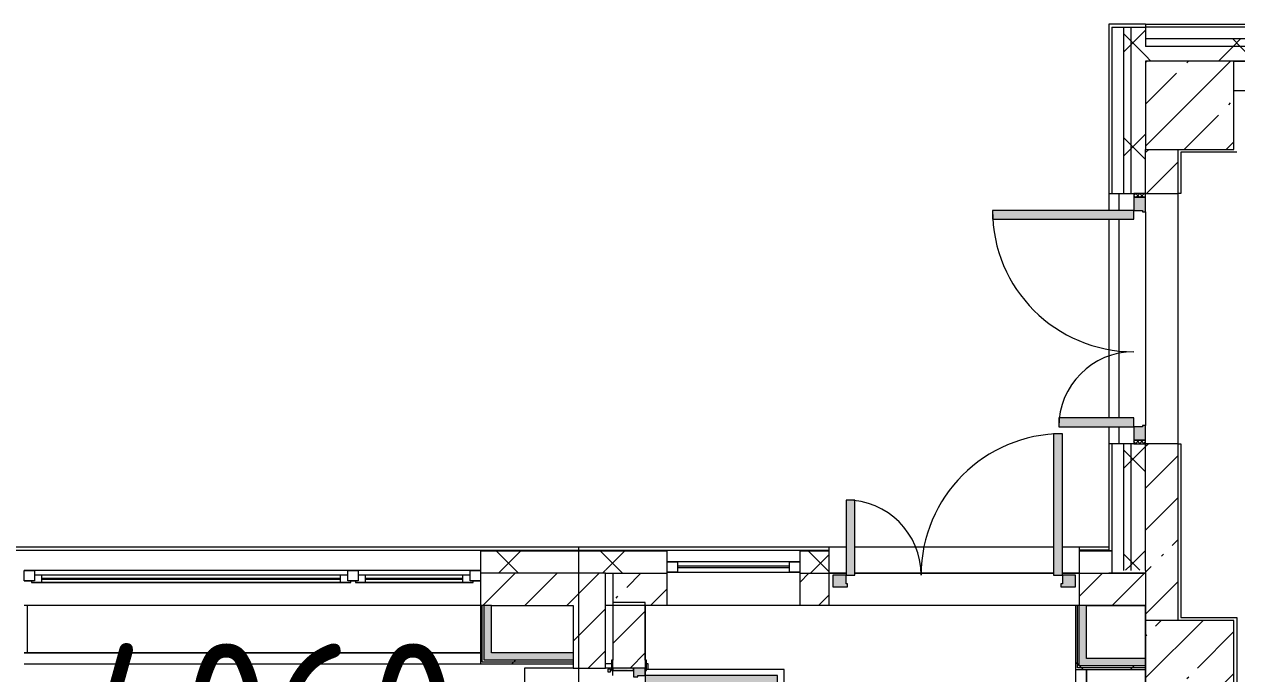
# Model space of a CAD drawing. Header units: millimetres. Extents: x 81671 to 282875, y -8553 to 29000.
# Drawn here: x 182299 to 190539, y 22937 to 27350 of the extents above; entities that cross this region are included whole.
import ezdxf

# ---------------------------------------------------------------- set-up
doc = ezdxf.new("R2010")
doc.units = ezdxf.units.MM
for name, color, linetype, lineweight in [('A-ANNO-DIMS', 7, 'Continuous', 9), ('A-ANNO-DIMS-500', 7, 'Continuous', 9), ('A-GLAZ-3', 7, 'Continuous', 5), ('A-WALL', 7, 'Continuous', 9), ('A-WALL-4', 7, 'Continuous', 5), ('I-WALL-5', 7, 'Continuous', 5), ('S-COLS-2', 7, 'Continuous', 5), ('S-STRS-MBND-2', 7, 'Continuous', 5), ('Оси', 7, 'Continuous', 9)]:
    doc.layers.add(name, color=color, linetype=linetype, lineweight=lineweight)
for name, color, linetype, lineweight, true_color in [('A-DOOR-5', 7, 'Continuous', 5, 0xe2e2e2), ('A-DOOR-6', 7, 'Continuous', 5, 0xaaaaaa), ('A-DOOR-FRAM-3', 7, 'Continuous', 5, 0xe2e2e2), ('A-DOOR-FRAM-4', 7, 'Continuous', 5, 0xaaaaaa), ('A-FLOR-3', 7, 'Continuous', 5, 0xaaaaaa), ('I-WALL-4', 7, 'Continuous', 9, 0xe7e7e7)]:
    doc.layers.add(name, color=color, linetype=linetype, lineweight=lineweight, true_color=true_color)
doc.styles.add('ISOCPEUR_2', font='isocpeur.ttf', dxfattribs={"width": 0.9, "height": 1000})
doc.dimstyles.new('ISO-2_0_0_9К_Средний_округл2_1', dxfattribs={"dimscale": 304.8, "dimtxt": 995.981176, "dimasz": 2.46063, "dimexe": 1.968504, "dimexo": 0, "dimgap": 0, "dimtad": 1, "dimdec": 0, "dimrnd": 10, "dimzin": 0, "dimdsep": 46, "dimtxsty": 'ISOCPEUR_2', "dimblk1": 'OBLIQUE', "dimblk2": 'OBLIQUE', "dimsah": 1, "dimcen": 0.09, "dimdle": 1.968504, "dimazin": 0, "dimtfac": 1, "dimtdec": 4, "dimtix": 1, "dimtmove": 0, "dimatfit": 3, "dimfxl": 1, "dimtvp": 1, "dimtolj": 1, "dimtzin": 0, "dimarcsym": 2})
pattern_1 = [(45, (147759.1, 0), (-285.123, 285.123), []), (45, (148044.2, 0), (-285.123, 285.123), [504.031, -100.806, 16.764, -84.042])]
pattern_2 = [(45, (147759.1, 0), (-353.5534, 353.5534), []), (135, (147759.1, 0), (-353.5534, -353.5534), [])]
pattern_3 = [(45, (147759.1, 0), (-530.33, 530.33), []), (135, (147759.1, 0), (-530.33, -530.33), [])]

# ---------------------------------------------------------------- blocks, each defined once
blk = doc.blocks.new('BSC_Колонна _Прямоугольная - 600х600-V72-1_4_3_птичка')
at = {"layer": 'S-COLS-2'}
h = blk.add_hatch(dxfattribs=at)
h.set_pattern_fill('FP_133', color=256, style=0, pattern_type=2)
h.set_pattern_definition([(45, (-42460, -26800), (-285.123, 285.123), []), (45, (-42174.88, -26800), (-285.123, 285.123), [504.031, -100.806, 16.764, -84.042])])
h.paths.add_polyline_path([(-80, -300), (300, -300), (300, 300), (-300, 300), (-300, -300)])
for p, q in [((300, 300), (-300, 300)), ((-300, 300), (-300, -300)), ((300, -300), (300, 300)), ((-300, -300), (300, -300))]:
    blk.add_line(p, q, dxfattribs=at)
blk = doc.blocks.new('BSC_Колонна _Прямоугольная - 600х600-V83-1_4_3_птичка')
at = {"layer": 'S-COLS-2'}
h = blk.add_hatch(dxfattribs=at)
h.set_pattern_fill('FP_143', color=256, style=0, pattern_type=2)
h.set_pattern_definition([(45, (-42460, -23000), (-285.123, 285.123), []), (45, (-42174.88, -23000), (-285.123, 285.123), [504.031, -100.806, 16.764, -84.042])])
h.paths.add_polyline_path([(-300, -300), (300, -300), (300, 300), (-300, 300), (-300, -25)])
for p, q in [((300, 300), (-300, 300)), ((-300, 300), (-300, -300)), ((300, -300), (300, 300)), ((-300, -300), (300, -300))]:
    blk.add_line(p, q, dxfattribs=at)
blk = doc.blocks.new('110_Дверь_СКБ_2Ст - Д-1 Лестничная клетка EIS60-V129-1_4_3_птичка')
at = {"layer": 'A-DOOR-5'}
for points in [[(-587.5, 264.7), (-587.5, 1010), (-637.5, 1010), (-637.5, 110), (-587.5, 110)], [(662.5, 264.7), (662.5, 510), (612.5, 510), (612.5, 110), (662.5, 110)], [(712.5, -110), (712.5, 30), (697.5, 30), (697.5, -110)]]:
    blk.add_hatch(color=256, dxfattribs=at).paths.add_polyline_path(points)
h = blk.add_hatch(color=256, dxfattribs=at)
h.paths.add_polyline_path([(712.5, 98.9), (712.5, 110), (662.5, 110), (662.5, 60), (652.5, 60), (652.5, 30), (712.5, 30)])
h.paths.add_polyline_path([(-627.5, 50), (-627.5, 60), (-637.5, 60), (-637.5, 110), (-687.5, 110), (-687.5, 30), (-627.5, 30)])
at = {"layer": 'A-DOOR-FRAM-3'}
for points in [[(-672.5, 118), (-742.5, 118), (-742.5, 110), (-672.5, 110)], [(767.5, 118), (697.5, 118), (697.5, 110), (767.5, 110)], [(-672.5, -110), (-677.5, 30), (-687.5, 30), (-687.5, -110), (-677.5, -110)], [(-672.5, -110), (-742.5, -110), (-742.5, -118), (-672.5, -118)], [(767.5, -110), (697.5, -110), (697.5, -118), (767.5, -118)]]:
    blk.add_hatch(color=256, dxfattribs=at).paths.add_polyline_path(points)
at = {"layer": 'A-DOOR-6'}
for p, q in [((-637.5, 1010), (-637.5, 110)), ((-587.5, 1010), (-637.5, 1010)), ((-587.5, 110), (-587.5, 1010)), ((662.5, 510), (612.5, 510)), ((612.5, 510), (612.5, 110)), ((662.5, 110), (662.5, 510)), ((-637.5, 110), (-587.5, 110)), ((612.5, 110), (662.5, 110))]:
    blk.add_line(p, q, dxfattribs=at)
for centre, radius, start, end in [((-637.5, 110), 900, 0, 90), ((662.5, 110), 400, 90, 180)]:
    blk.add_arc(centre, radius, start, end, dxfattribs=at)
at = {"layer": 'A-DOOR-FRAM-4'}
for p, q in [((-672.5, 118), (-742.5, 118)), ((-742.5, 118), (-742.5, 110)), ((-742.5, 110), (-672.5, 110)), ((-637.5, 110), (-687.5, 110)), ((-687.5, 110), (-687.5, 30)), ((-672.5, 110), (-672.5, 118)), ((-637.5, 60), (-637.5, 110)), ((662.5, 110), (662.5, 60)), ((712.5, 110), (662.5, 110)), ((767.5, 118), (697.5, 118)), ((697.5, 118), (697.5, 110)), ((697.5, 110), (767.5, 110)), ((712.5, 30), (712.5, 110)), ((767.5, 110), (767.5, 118)), ((-687.5, 30), (-627.5, 30)), ((-672.5, 30), (-687.5, 30)), ((-687.5, 30), (-687.5, -110)), ((-672.5, -110), (-672.5, 30)), ((-627.5, 60), (-637.5, 60)), ((-627.5, 30), (-627.5, 60)), ((662.5, 60), (652.5, 60)), ((652.5, 60), (652.5, 30)), ((652.5, 30), (712.5, 30)), ((712.5, 30), (697.5, 30)), ((697.5, 30), (697.5, -110)), ((712.5, -110), (712.5, 30)), ((-672.5, -110), (-742.5, -110)), ((-742.5, -110), (-742.5, -118)), ((-742.5, -118), (-672.5, -118)), ((-687.5, -110), (-672.5, -110)), ((-672.5, -118), (-672.5, -110)), ((697.5, -110), (712.5, -110)), ((767.5, -110), (697.5, -110)), ((697.5, -110), (697.5, -118)), ((697.5, -118), (767.5, -118)), ((767.5, -118), (767.5, -110))]:
    blk.add_line(p, q, dxfattribs=at)
blk = doc.blocks.new('120_Окно_СКБ_2Ст - 120_Окно_СКБ_2Ст 3100х2500 _мал_створка слева_-V130-1_4_3_птичка')
at = {"layer": 'A-GLAZ-3'}
for p, q in [((-1550, -127), (-1550, -57)), ((-1550, -57), (-1480, -57)), ((1550, -57), (-1550, -57)), ((-1480, -57), (-1480, -127)), ((650, -127), (650, -57)), ((650, -57), (720, -57)), ((720, -57), (720, -127)), ((1480, -127), (1480, -57)), ((1480, -57), (1550, -57)), ((1550, -57), (1550, -127)), ((-1480, -127), (-1550, -127)), ((-1550, -127), (-1500, -127)), ((-1480, -127), (-1500, -127)), ((-1500, -127), (-1500, -137)), ((-1500, -137), (670, -137)), ((670, -137), (-1500, -137)), ((650, -87), (-1480, -87)), ((-1480, -87), (-1480, -127)), ((-1430, -137), (-1430, -87)), ((-1430, -107), (600, -107)), ((600, -117), (-1430, -117)), ((600, -137), (600, -87)), ((650, -127), (650, -87)), ((720, -127), (650, -127)), ((670, -127), (650, -127)), ((670, -127), (700, -127)), ((670, -137), (670, -127)), ((720, -127), (700, -127)), ((700, -127), (700, -137)), ((700, -137), (1500, -137)), ((1500, -137), (700, -137)), ((1480, -87), (720, -87)), ((720, -87), (720, -127)), ((770, -137), (770, -87)), ((770, -107), (1430, -107)), ((1430, -117), (770, -117)), ((1430, -137), (1430, -87)), ((1480, -127), (1480, -87)), ((1550, -127), (1480, -127)), ((1500, -127), (1480, -127)), ((1500, -127), (1550, -127)), ((1500, -137), (1500, -127))]:
    blk.add_line(p, q, dxfattribs=at)
blk = doc.blocks.new('110_Дверь_СКБ_2Ст_Наружная - ДН-1_л__ Двухстворчатая 1350 х3200 _ЛК_ в свету с верхним остеклением 2-22448815-1_4_3_птичка')
at = {"layer": 'A-DOOR-5'}
for points in [[(754.5, -91), (754.5, 869), (694.5, 869), (694.5, -91)], [(-655.5, -91), (-655.5, 419), (-715.5, 419), (-715.5, -91)]]:
    blk.add_hatch(color=256, dxfattribs=at).paths.add_polyline_path(points)
h = blk.add_hatch(color=256, dxfattribs=at)
h.paths.add_polyline_path([(754.5, -171), (844.5, -171), (844.5, -91), (754.5, -91), (754.5, -151), (744.5, -151), (744.5, -171)])
h.paths.add_polyline_path([(-715.5, -171), (-705.5, -171), (-705.5, -151), (-715.5, -151), (-715.5, -91), (-805.5, -91), (-805.5, -171)])
at = {"layer": 'A-DOOR-6'}
for p, q in [((754.5, 869), (694.5, 869)), ((694.5, 869), (694.5, -91)), ((754.5, -91), (754.5, 869)), ((-715.5, 419), (-715.5, -91)), ((-655.5, 419), (-715.5, 419)), ((-655.5, -91), (-655.5, 419)), ((-715.5, -91), (-655.5, -91)), ((694.5, -91), (754.5, -91))]:
    blk.add_line(p, q, dxfattribs=at)
for centre, radius, start, end in [((754.5, -91), 960, 90, 180), ((-715.5, -91), 510, 0, 90)]:
    blk.add_arc(centre, radius, start, end, dxfattribs=at)
at = {"layer": 'A-DOOR-FRAM-4'}
for p, q in [((-715.5, -91), (-805.5, -91)), ((-805.5, -91), (-805.5, -171)), ((-715.5, -151), (-715.5, -91)), ((-705.5, -151), (-715.5, -151)), ((-705.5, -171), (-705.5, -151)), ((754.5, -151), (744.5, -151)), ((744.5, -151), (744.5, -171)), ((754.5, -91), (754.5, -151)), ((844.5, -91), (754.5, -91)), ((844.5, -171), (844.5, -91)), ((-805.5, -171), (-705.5, -171)), ((744.5, -171), (844.5, -171))]:
    blk.add_line(p, q, dxfattribs=at)
blk = doc.blocks.new('120_Окно_СКБ_1Ст - 120_Окно_СКБ_1Ст 900х2500_h_ глухое-23537403-1_4_3_птичка')
at = {"layer": 'A-GLAZ-3'}
for p, q in [((-450, -67), (-450, 3)), ((-450, 3), (-380, 3)), ((450, 3), (-450, 3)), ((-380, 3), (-380, -67)), ((380, -67), (380, 3)), ((380, 3), (450, 3)), ((450, 3), (450, -67)), ((-380, -67), (-450, -67)), ((-450, -67), (450, -67)), ((380, -27), (-380, -27)), ((380, -37), (-380, -37)), ((450, -67), (380, -67))]:
    blk.add_line(p, q, dxfattribs=at)
blk = doc.blocks.new('110_Дверь_СКБ_2Ст_Наружная - ДН-1_л__ Двухстворчатая 1350 х3200 _ЛК_ в свету с верхним остеклением EI30-23529464-1_4_3_птичка')
at = {"layer": 'A-DOOR-5'}
for points in [[(694.5, 55), (694.5, -45), (754.5, -45), (754.5, 915), (694.5, 915), (694.5, 105)], [(-715.5, -25), (-715.5, -45), (-655.5, -45), (-655.5, 465), (-715.5, 465), (-715.5, 12.4)]]:
    blk.add_hatch(color=256, dxfattribs=at).paths.add_polyline_path(points)
h = blk.add_hatch(color=256, dxfattribs=at)
h.paths.add_polyline_path([(-805.5, -125), (-705.5, -125), (-705.5, -105), (-715.5, -105), (-715.5, -45), (-805.5, -45)])
h.paths.add_polyline_path([(744.5, -125), (844.5, -125), (844.5, -45), (754.5, -45), (754.5, -105), (744.5, -105)])
at = {"layer": 'A-DOOR-6'}
h = blk.add_hatch(dxfattribs=at)
h.set_pattern_fill('FP_202', color=256, style=0, pattern_type=2)
h.set_pattern_definition([(135, (1451.41, 189.685), (-14.14214, -14.14214), []), (225, (1451.41, 189.685), (14.14214, -14.14214), [])])
h.paths.add_polyline_path([(844.5, -125), (869.5, -125), (869.5, -45), (844.5, -45), (844.5, -105)])
at = {"layer": 'A-DOOR-FRAM-4'}
h = blk.add_hatch(dxfattribs=at)
h.set_pattern_fill('FP_203', color=256, style=0, pattern_type=2)
h.set_pattern_definition([(45, (-671.384, 189.685), (-14.1421, 14.1421), []), (135, (-671.384, 189.685), (-14.1421, -14.1421), [])])
h.paths.add_polyline_path([(-830.5, -45), (-830.5, -125), (-805.5, -125), (-805.5, -45)])
at = {"layer": 'A-DOOR-6'}
for p, q in [((754.5, 915), (694.5, 915)), ((694.5, 915), (694.5, -45)), ((754.5, -45), (754.5, 915)), ((-715.5, 465), (-715.5, -45)), ((-655.5, 465), (-715.5, 465)), ((-655.5, -45), (-655.5, 465)), ((-715.5, -45), (-655.5, -45)), ((694.5, -45), (754.5, -45))]:
    blk.add_line(p, q, dxfattribs=at)
for centre, radius, start, end in [((754.5, -45), 960, 90, 180), ((-715.5, -45), 510, 0, 90)]:
    blk.add_arc(centre, radius, start, end, dxfattribs=at)
at = {"layer": 'A-DOOR-FRAM-4'}
for p, q in [((-805.5, -45), (-830.5, -45)), ((-830.5, -45), (-830.5, -125)), ((-715.5, -45), (-805.5, -45)), ((-805.5, -45), (-805.5, -125)), ((-805.5, -125), (-805.5, -45)), ((-715.5, -105), (-715.5, -45)), ((754.5, -45), (754.5, -105)), ((844.5, -45), (754.5, -45)), ((844.5, -125), (844.5, -45)), ((869.5, -45), (844.5, -45)), ((844.5, -45), (844.5, -125)), ((869.5, -125), (869.5, -45)), ((-830.5, -125), (-805.5, -125)), ((-805.5, -125), (-705.5, -125)), ((-705.5, -105), (-715.5, -105)), ((-705.5, -125), (-705.5, -105)), ((754.5, -105), (744.5, -105)), ((744.5, -105), (744.5, -125)), ((744.5, -125), (844.5, -125)), ((844.5, -125), (869.5, -125))]:
    blk.add_line(p, q, dxfattribs=at)
blk = doc.blocks.new('Зашивка приборов отопления6 - Зашивка приборов отопления-33276534-1_4_3_птичка')
at = {"layer": 'A-WALL-4'}
for p, q in [((75235, 535), (73684.6, 535)), ((73684.6, 535), (73684.6, 460)), ((73684.6, 460), (73684.6, 60)), ((73684.6, 460), (75235, 460)), ((75235, 460), (73685, 460)), ((73685, 460), (73685, 60))]:
    blk.add_line(p, q, dxfattribs=at)
blk = doc.blocks.new('Зашивка приборов отопления11 - Зашивка приборов отопления-33278624-1_4_3_птичка')
at = {"layer": 'A-WALL-4'}
for p, q in [((37640, 23400), (34540, 23400)), ((34540, 23079), (37640, 23079)), ((37640, 23079), (34540, 23079)), ((34540, 23004), (37640, 23004))]:
    blk.add_line(p, q, dxfattribs=at)
blk = doc.blocks.new('DIMBLOCK94-1_4_3_птичка')
at = {"layer": 'A-ANNO-DIMS-500'}
for p, q in [((181969.1, 22366.8), (181969.1, 21236.4)), ((181969.1, 21836.4), (181969.1, 22366.8)), ((186029.1, 22366.8), (186029.1, 21236.4)), ((186029.1, 21836.4), (186029.1, 22366.8)), ((181369.1, 21836.4), (186629.1, 21836.4))]:
    blk.add_line(p, q, dxfattribs=at)
at = {"layer": 'A-ANNO-DIMS-500', "lineweight": 20}
for p, q in [((181969.1, 21836.4), (182344.1, 22211.4)), ((186029.1, 21836.4), (186404.1, 22211.4)), ((181969.1, 21836.4), (181594.1, 21461.4)), ((186029.1, 21836.4), (185654.1, 21461.4))]:
    blk.add_line(p, q, dxfattribs=at)
at = {"layer": 'A-ANNO-DIMS-500', "color": 0, "insert": (182687.1, 23142.9), "char_height": 1000, "width": 3148.833, "attachment_point": 1, "line_spacing_factor": 1.149209, "style": 'ISOCPEUR_2'}
blk.add_mtext('4060', dxfattribs=at)
blk = doc.blocks.new('_Oblique')
at = {"color": 0, "linetype": 'ByBlock', "lineweight": -2}
blk.add_line((-0.5, -0.5), (0.5, 0.5), dxfattribs=at)

msp = doc.modelspace()

# ---------------------------------------------------------------- hatches: boundary and pattern name
at = {"layer": 'A-WALL-4'}
h = msp.add_hatch(dxfattribs=at)
h.set_pattern_fill('FP_118', color=256, style=0, pattern_type=2)
h.set_pattern_definition(pattern_2)
h.paths.add_polyline_path([(189769.1, 23639.7), (189819.1, 23640.3), (189819.1, 24500), (189769.1, 24500), (189769.1, 23640.3)])
h.paths.add_polyline_path([(189819.1, 26200), (189819.1, 27330), (189769.1, 27330), (189769.1, 26200), (189809.1, 26200)])
h = msp.add_hatch(dxfattribs=at)
h.set_pattern_fill('FP_118', color=256, style=0, pattern_type=2)
h.set_pattern_definition(pattern_2)
h.paths.add_polyline_path([(189819.1, 23639.7), (189919.1, 23640.3), (189919.1, 24500), (189819.1, 24500), (189819.1, 23640.3)])
h.paths.add_polyline_path([(189819.1, 26200), (189919.1, 26200), (189919.1, 27330), (189819.1, 27330), (189819.1, 26500)])
h = msp.add_hatch(dxfattribs=at)
h.set_pattern_fill('FP_118', color=256, style=0, pattern_type=2)
h.set_pattern_definition(pattern_2)
h.paths.add_polyline_path([(232509.1, 27200), (232729.1, 27200), (232729.1, 27250), (228109.1, 27250), (228109.1, 27200), (232507.4, 27200)])
h.paths.add_polyline_path([(214869.1, 27200), (214869.1, 27250), (213919.1, 27250), (213919.1, 27200), (214519.1, 27200)])
h.paths.add_polyline_path([(218069.1, 27200), (218569.1, 27200), (218569.1, 27250), (215969.1, 27250), (215969.1, 27200), (216040.3, 27200)])
h.paths.add_polyline_path([(220669.1, 27200), (222009.1, 27200), (222009.1, 27250), (220669.1, 27250), (220669.1, 27210)])
h.paths.add_polyline_path([(225009.1, 27200), (225009.1, 27250), (224109.1, 27250), (224109.1, 27200), (224509.1, 27200)])
h.paths.add_polyline_path([(208519.1, 27200), (208819.1, 27200), (208819.1, 27250), (207764.1, 27250), (207764.1, 27200)])
h.paths.add_polyline_path([(205464.1, 27200), (205464.1, 27250), (204619.1, 27250), (204619.1, 27200), (205309.1, 27200)])
h.paths.add_polyline_path([(201919.1, 27200), (202519.1, 27200), (202519.1, 27250), (201619.1, 27250), (201619.1, 27200)])
h.paths.add_polyline_path([(199259.5, 27200), (199519.1, 27200), (199519.1, 27250), (198619.1, 27250), (198619.1, 27200)])
h.paths.add_polyline_path([(196113.1, 27200), (196519.1, 27200), (196519.1, 27250), (195419.1, 27250), (195419.1, 27200), (195919.1, 27200)])
h.paths.add_polyline_path([(190869.1, 27200), (192319.1, 27200), (192319.1, 27250), (189919.1, 27250), (189919.1, 27200), (190539.1, 27200)])
h = msp.add_hatch(dxfattribs=at)
h.set_pattern_fill('FP_118', color=256, style=0, pattern_type=2)
h.set_pattern_definition(pattern_2)
h.paths.add_polyline_path([(190519.1, 27100), (192319.1, 27100), (192319.1, 27200), (189919.1, 27200), (189919.1, 27100)])
h.paths.add_polyline_path([(201619.1, 27100), (202519.1, 27100), (202519.1, 27200), (201619.1, 27200), (201619.1, 27140)])
h.paths.add_polyline_path([(231859.1, 27100), (232729.1, 27100), (232724.5, 27200), (228109.1, 27198.1), (228109.1, 27100), (231772.4, 27100)])
h.paths.add_polyline_path([(199359.1, 27100), (199519.1, 27100), (199519.1, 27200), (198619.1, 27200), (198619.1, 27100), (199259.5, 27100)])
h.paths.add_polyline_path([(204619.1, 27100), (205464.1, 27100), (205464.1, 27200), (204619.1, 27200), (204619.1, 27140)])
h.paths.add_polyline_path([(207764.1, 27100), (208819.1, 27100), (208819.1, 27200), (207764.1, 27200), (207764.1, 27140)])
h.paths.add_polyline_path([(213919.1, 27100), (214837.1, 27102), (214837.1, 27110), (214869.1, 27110), (214869.1, 27200), (213919.1, 27200), (213919.1, 27140)])
h.paths.add_polyline_path([(196519.1, 27100), (196519.1, 27200), (195419.1, 27200), (195419.1, 27100), (196113.1, 27100)])
h.paths.add_polyline_path([(224509.1, 27100), (225009.1, 27100), (225009.1, 27200), (224109.1, 27200), (224109.1, 27100), (224430.8, 27100)])
h.paths.add_polyline_path([(221299.1, 27100), (222009.1, 27100), (222009.1, 27200), (220669.1, 27200), (220669.1, 27100), (221284.4, 27100)])
h.paths.add_polyline_path([(215969.1, 27100), (218569.1, 27100), (218569.1, 27200), (215969.1, 27200), (215969.1, 27110), (216001.1, 27110), (216001.1, 27102), (215969.1, 27102)])
h = msp.add_hatch(dxfattribs=at)
h.set_pattern_fill('FP_129', color=256, style=0, pattern_type=2)
h.set_pattern_definition([(135, (147759.1, 0), (-176.7767, -176.7767), [])])
h.paths.add_polyline_path([(215965.1, 26900), (218069.1, 26900), (218069.1, 27100), (215965.1, 27100)])
h.paths.add_polyline_path([(199359.1, 26900), (199519.1, 26900), (199519.1, 27100), (198619.1, 27100), (198619.1, 26900), (199259.5, 26900)])
h.paths.add_polyline_path([(201619.1, 26900), (201919.1, 26900), (201919.1, 27100), (201619.1, 27100), (201619.1, 26969.4)])
h.paths.add_polyline_path([(228409.1, 26900), (228409.1, 27100), (228109.1, 27100), (228109.1, 26900)])
h.paths.add_polyline_path([(224509.1, 26900), (224509.1, 27100), (224109.1, 27100), (224109.1, 26900), (224430.8, 26900)])
h.paths.add_polyline_path([(204619.1, 26900), (205464.1, 26900), (205464.1, 27100), (204619.1, 27100)])
h.paths.add_polyline_path([(208698.7, 26900), (208819.1, 26900), (208819.1, 27100), (208519.1, 27100), (208519.1, 26900)])
h.paths.add_polyline_path([(190519.1, 26900), (192319.1, 26900), (192319.1, 27100), (190519.1, 27100), (190519.1, 27061.4)])
h.paths.add_polyline_path([(207919.1, 26900), (207919.1, 27100), (207764.1, 27100), (207764.1, 26900)])
h.paths.add_polyline_path([(222009.1, 26900), (222009.1, 27100), (221799.1, 27100), (221799.1, 26900)])
h.paths.add_polyline_path([(221299.1, 26900), (221299.1, 27100), (220669.1, 27100), (220669.1, 26900), (221284.4, 26900)])
h.paths.add_polyline_path([(214819.1, 26900), (214819.1, 27100), (214519.1, 27100), (214519.1, 26900)])
h.paths.add_polyline_path([(195419.1, 26900), (195919.1, 26900), (195919.1, 27100), (195419.1, 27100), (195419.1, 27079.6)])
h = msp.add_hatch(dxfattribs=at)
h.set_pattern_fill('FP_118', color=256, style=0, pattern_type=2)
h.set_pattern_definition(pattern_2)
h.paths.add_polyline_path([(181619.1, 23620), (182299.1, 23620), (182299.1, 23769.7), (181619.1, 23769.7), (181619.1, 23628.5)])
h.paths.add_polyline_path([(186249.1, 23620), (186249.1, 23769.7), (185399.1, 23769.7), (185399.1, 23620), (186241.8, 23620)])
h = msp.add_hatch(dxfattribs=at)
h.set_pattern_fill('FP_118', color=256, style=0, pattern_type=2)
h.set_pattern_definition(pattern_2)
h.paths.add_polyline_path([(186298.6, 23620), (186669.1, 23620), (186669.1, 23769.7), (186249.1, 23769.7), (186251.4, 23620)])
h.paths.add_polyline_path([(187569.1, 23620), (187769.1, 23620), (187769.1, 23769.7), (187569.1, 23769.7), (187569.1, 23627.7)])
h.paths.add_polyline_path([(189469.1, 23620), (189689.1, 23620), (189689.1, 23769.7), (189469.1, 23769.7), (189469.1, 23640.3)])
at = {"layer": 'I-WALL-4'}
for points in [[(185424.1, 23029), (185474.1, 23029), (185474.1, 23400), (185424.1, 23400), (185424.1, 23079)], [(189519.1, 22990), (189519.1, 23400), (189469.1, 23400), (189469.1, 22990)], [(186009.1, 23029), (186029.1, 23029), (186029.1, 23079), (185474.1, 23079), (185474.1, 23029), (186000, 23029)], [(189519.1, 22990), (189919.1, 22990), (189919.1, 23040), (189519.1, 23040)]]:
    msp.add_hatch(color=256, dxfattribs=at).paths.add_polyline_path(points)
at = {"layer": 'I-WALL-5'}
h = msp.add_hatch(dxfattribs=at)
h.set_pattern_fill('FP_98', color=256, style=0, pattern_type=2)
h.set_pattern_definition(pattern_1)
h.paths.add_polyline_path([(190123.4, 23300), (190139.1, 23300), (190139.1, 24500), (189919.1, 24500), (189919.1, 23300), (190048.5, 23300)])
h.paths.add_polyline_path([(189955.2, 26200), (190139.1, 26200), (190139.1, 26500), (189919.1, 26500), (189919.1, 26200)])
h = msp.add_hatch(dxfattribs=at)
h.set_pattern_fill('FP_98', color=256, style=0, pattern_type=2)
h.set_pattern_definition(pattern_1)
h.paths.add_polyline_path([(181954.2, 23400), (182299.1, 23400), (182299.1, 23620), (181369.1, 23619.7), (181369.1, 23400), (181796.5, 23400)])
h.paths.add_polyline_path([(186029.1, 23400), (186249.1, 23400), (186249.1, 23619.7), (186242.1, 23612.7)])
h.paths.add_polyline_path([(186029.1, 23400), (186241.8, 23620), (185399.1, 23619.7), (185399.1, 23400), (185625, 23400)])
h = msp.add_hatch(dxfattribs=at)
h.set_pattern_fill('FP_98', color=256, style=0, pattern_type=2)
h.set_pattern_definition(pattern_1)
h.paths.add_polyline_path([(189780.7, 23400), (189919.1, 23400), (189914.1, 23620), (189469.1, 23619.7), (189469.1, 23400), (189671.4, 23400)])
h.paths.add_polyline_path([(186519.1, 23400), (186669.1, 23400), (186669.1, 23620), (186299.1, 23619.7), (186299.1, 23420.3), (186519.1, 23420.3)])
h.paths.add_polyline_path([(187569.1, 23400), (187769.1, 23400), (187769.1, 23620), (187569.1, 23619.7)])
h = msp.add_hatch(dxfattribs=at)
h.set_pattern_fill('FP_98', color=256, style=0, pattern_type=2)
h.set_pattern_definition(pattern_1)
h.paths.add_polyline_path([(186299.1, 10450), (186519.1, 10450), (186517, 12125), (186299.1, 12125), (186299.1, 10680)])
h.paths.add_polyline_path([(186519.1, 13525), (186519.1, 21575.3), (186299.1, 21575.3), (186299.1, 13525)])
h.paths.add_polyline_path([(186519.1, 22975.3), (186519.1, 23420.3), (186299.1, 23420.3), (186299.1, 22975.3), (186469.1, 22975.3)])
h = msp.add_hatch(dxfattribs=at)
h.set_pattern_fill('FP_98', color=256, style=0, pattern_type=2)
h.set_pattern_definition(pattern_1)
h.paths.add_polyline_path([(186029.1, 15200), (186249.1, 15200), (186249.1, 21575.3), (186029.1, 21575.3), (186029.1, 18862.5)])
h.paths.add_polyline_path([(186029.1, 22975.3), (186249.1, 22975.3), (186249.1, 23400), (186029.1, 23400), (186029.1, 23004)])
h = msp.add_hatch(dxfattribs=at)
h.set_pattern_fill('FP_216', color=256, style=0, pattern_type=2)
h.set_pattern_definition(pattern_3)
h.paths.add_polyline_path([(189456.6, 22965), (189456.6, 23400), (189444.1, 23400), (189444.1, 22965)])
h = msp.add_hatch(dxfattribs=at)
h.set_pattern_fill('FP_216', color=256, style=0, pattern_type=2)
h.set_pattern_definition(pattern_3)
h.paths.add_polyline_path([(189456.6, 22977.5), (189469.1, 22977.5), (189469.1, 23400), (189456.6, 23400), (189456.6, 23040)])
h = msp.add_hatch(dxfattribs=at)
h.set_pattern_fill('FP_216', color=256, style=0, pattern_type=2)
h.set_pattern_definition(pattern_3)
h.paths.add_polyline_path([(182274.1, 23004), (182299.1, 23004), (182299.1, 23016.5), (181969.1, 23016.5), (181969.1, 23004), (182224.1, 23004)])
h = msp.add_hatch(dxfattribs=at)
h.set_pattern_fill('FP_216', color=256, style=0, pattern_type=2)
h.set_pattern_definition(pattern_3)
h.paths.add_polyline_path([(186029.1, 23004), (186029.1, 23016.5), (185411.6, 23013.4), (185411.6, 23004), (186009.1, 23004)])
h = msp.add_hatch(dxfattribs=at)
h.set_pattern_fill('FP_216', color=256, style=0, pattern_type=2)
h.set_pattern_definition(pattern_3)
h.paths.add_polyline_path([(186004.5, 23016.5), (186029.1, 23016.5), (186029.1, 23029), (185424.1, 23029), (185424.1, 23016.5), (185625, 23016.5)])
h = msp.add_hatch(dxfattribs=at)
h.set_pattern_fill('FP_216', color=256, style=0, pattern_type=2)
h.set_pattern_definition(pattern_3)
h.paths.add_polyline_path([(189756.4, 22977.5), (189919.1, 22977.5), (189919.1, 22990), (189469.1, 22990), (189469.1, 22977.5), (189519.1, 22977.5)])
h = msp.add_hatch(dxfattribs=at)
h.set_pattern_fill('FP_216', color=256, style=0, pattern_type=2)
h.set_pattern_definition(pattern_3)
h.paths.add_polyline_path([(189820.3, 22965), (189919.1, 22965), (189919.1, 22977.5), (189456.6, 22975), (189456.6, 22965), (189745.1, 22965)])

# ---------------------------------------------------------------- linework, layer by layer
at = {"layer": 'A-FLOR-3'}
for p, q in [((190539.1, 26480), (190159.1, 26480)), ((190159.1, 26480), (190159.1, 26200)), ((189669.1, 26200), (189669.1, 26085)), ((190159.1, 26200), (190139.1, 26200)), ((189669.1, 26025), (189669.1, 24675)), ((189669.1, 24615), (189669.1, 24500)), ((190139.1, 24500), (190159.1, 24500)), ((190159.1, 24500), (190159.1, 23320)), ((182319.1, 23400), (182319.1, 23079)), ((185399.1, 23400), (182319.1, 23400)), ((186299.1, 23400), (186249.1, 23400)), ((190159.1, 23320), (190539.1, 23320)), ((190539.1, 23320), (190539.1, 22100)), ((182319.1, 23079), (185399.1, 23079)), ((186291.1, 23004), (186249.1, 23004)), ((186539.1, 23004), (186527.1, 23004)), ((186539.1, 22965.3), (186539.1, 23004)), ((185699.1, 22975.3), (185699.1, 21575.3)), ((186029.1, 22975.3), (185699.1, 22975.3)), ((186291.1, 22975.3), (186249.1, 22975.3)), ((186299.1, 22925.3), (186299.1, 22960.3)), ((187463.2, 22965.3), (186527.1, 22965.3))]:
    msp.add_line(p, q, dxfattribs=at)
msp.add_arc((186519.1, 22925.3), 945, 283.90489, 2.42594, dxfattribs=at)
at = {"layer": 'A-WALL'}
for p, q in [((189689.1, 27330), (189919.1, 27330)), ((189689.1, 27330), (189689.1, 26200)), ((189769.1, 27330), (189769.1, 26200)), ((189819.1, 27330), (189819.1, 26200)), ((189919.1, 27350), (189919.1, 27200)), ((192319.1, 27330), (189919.1, 27330)), ((192319.1, 27250), (189919.1, 27250)), ((192319.1, 27200), (189919.1, 27200)), ((192319.1, 27100), (190519.1, 27100)), ((190519.1, 27100), (192319.1, 27100)), ((189919.1, 26200), (189919.1, 26500)), ((189689.1, 24500), (189689.1, 23639.7)), ((189769.1, 24500), (189769.1, 23639.7)), ((189819.1, 24500), (189819.1, 23639.7)), ((189919.1, 23639.7), (189919.1, 24500)), ((186669.1, 23772.7), (185399.1, 23772.7)), ((186669.1, 23769.7), (185399.1, 23769.7)), ((187769.1, 23772.7), (187569.1, 23772.7)), ((187769.1, 23769.7), (187569.1, 23769.7)), ((189689.1, 23772.7), (189469.1, 23772.7)), ((189689.1, 23769.7), (189469.1, 23769.7)), ((189669.1, 23772.7), (189669.1, 23777.7)), ((186249.1, 23620), (185399.1, 23620)), ((186249.1, 23619.7), (186249.1, 23620)), ((186299.1, 23619.7), (186299.1, 23620)), ((186299.1, 23620), (186669.1, 23620)), ((187569.1, 23620), (187769.1, 23620)), ((189469.1, 23620), (189669.1, 23620)), ((189669.1, 23620), (189669.1, 23619.7)), ((189669.1, 23619.7), (189689.1, 23619.7)), ((185474.1, 23400), (185399.1, 23400)), ((185411.6, 23016.5), (185411.6, 23400)), ((185424.1, 23029), (185424.1, 23400)), ((189456.6, 22977.5), (189456.6, 23400)), ((189519.1, 23400), (189469.1, 23400)), ((189469.1, 22990), (189469.1, 23400)), ((186029.1, 23016.5), (185411.6, 23016.5)), ((186029.1, 23029), (185424.1, 23029)), ((189919.1, 22990), (189469.1, 22990)), ((189919.1, 22977.5), (189456.6, 22977.5))]:
    msp.add_line(p, q, dxfattribs=at)
at = {"layer": 'A-WALL-4'}
for p, q in [((189919.1, 27350), (189669.1, 27350)), ((189669.1, 27350), (189669.1, 26200)), ((189919.1, 27350), (214869.1, 27350)), ((190519.1, 26900), (192319.1, 26900)), ((189669.1, 26200), (189839.1, 26200)), ((189739.1, 26085), (189739.1, 26200)), ((189919.1, 26075), (189919.1, 24625)), ((189739.1, 24675), (189739.1, 26025)), ((189739.1, 24500), (189739.1, 24615)), ((189839.1, 24500), (189669.1, 24500)), ((189669.1, 24500), (189669.1, 23777.7)), ((181619, 23799.7), (187884.1, 23799.7)), ((181619.1, 23777.7), (187769.1, 23777.7)), ((185399.1, 23777.7), (185399.1, 23620)), ((186669.1, 23620), (186669.1, 23777.7)), ((187569.1, 23777.7), (187569.1, 23620)), ((187769.1, 23620), (187769.1, 23799.7)), ((187944.1, 23799.7), (189294.1, 23799.7)), ((189354.1, 23799.7), (189669.7, 23799.7)), ((189469.1, 23799.7), (189469.1, 23620)), ((189669.1, 23777.7), (189469.1, 23777.7)), ((186249.1, 23619.7), (186299.1, 23619.7)), ((187884.1, 23619.7), (187769.1, 23619.7)), ((189294.1, 23619.7), (187944.1, 23619.7)), ((189469.1, 23619.7), (189354.1, 23619.7)), ((189689.1, 23639.7), (189689.1, 23619.7)), ((189689.1, 23619.7), (189919.1, 23619.7)), ((186264.1, 22969.3), (186264.1, 22949.3)), ((186284.1, 22969.3), (186264.1, 22969.3)), ((186264.1, 22949.3), (186284.1, 22949.3)), ((186284.1, 22949.3), (186284.1, 22969.3))]:
    msp.add_line(p, q, dxfattribs=at)
at = {"layer": 'I-WALL-5'}
for p, q in [((190139.1, 26500), (190139.1, 23300)), ((189919.1, 26200), (190139.1, 26200)), ((190139.1, 24500), (189919.1, 24500)), ((185399.1, 23620), (185399.1, 23004)), ((186249.1, 22975.3), (186249.1, 23619.7)), ((186299.1, 23619.7), (186299.1, 23030.3)), ((186669.1, 23400), (186669.1, 23620)), ((187569.1, 23620), (187569.1, 23400)), ((187769.1, 23400), (187769.1, 23620)), ((187769.1, 23620), (187884.1, 23620)), ((187944.1, 23620), (189294.1, 23620)), ((189354.1, 23620), (189469.1, 23620)), ((189469.1, 23620), (189469.1, 23400)), ((189919.1, 23620), (189669.1, 23620)), ((189919.1, 23639.7), (189919.1, 23300)), ((186519.1, 23420.3), (186299.1, 23420.3)), ((186519.1, 23030.3), (186519.1, 23420.3)), ((182319.1, 23400), (182299.1, 23400)), ((185474.1, 23400), (186029.1, 23400)), ((185474.1, 23079), (185474.1, 23400)), ((186029.1, 23400), (186029.1, 22975.3)), ((189469.1, 23400), (186299.1, 23400)), ((189444.1, 23400), (189444.1, 22965)), ((189519.1, 23400), (189919.1, 23400)), ((189519.1, 23040), (189519.1, 23400)), ((186029.1, 23079), (185474.1, 23079)), ((185399.1, 23004), (186029.1, 23004)), ((189919.1, 23040), (189519.1, 23040)), ((186029.1, 22975.3), (186249.1, 22975.3)), ((189444.1, 22965), (189919.1, 22965))]:
    msp.add_line(p, q, dxfattribs=at)
at = {"layer": 'S-STRS-MBND-2'}
for p, q in [((186519.1, 23400), (186519.1, 20600)), ((189919.1, 23400), (186519.1, 23400)), ((189919.1, 20600), (189919.1, 23400))]:
    msp.add_line(p, q, dxfattribs=at)
at = {"layer": 'Оси'}
msp.add_line((186069.1, 11299.7), (186069.1, 23799.7), dxfattribs=at)

# ---------------------------------------------------------------- block references
at = {"layer": 'A-DOOR-6'}
for name, p, rotation in [('110_Дверь_СКБ_2Ст_Наружная - ДН-1_л__ Двухстворчатая 1350 х3200 _ЛК_ в свету с верхним остеклением EI30-23529464-1_4_3_птичка', (189794.1, 25330.5), 89.9999999999999), ('110_Дверь_СКБ_2Ст - Д-1 Лестничная клетка EIS60-V129-1_4_3_птичка', (186409.1, 22287.8), 269.9999999999999)]:
    msp.add_blockref(name, p, dxfattribs=dict(at, rotation=rotation))
msp.add_blockref('110_Дверь_СКБ_2Ст_Наружная - ДН-1_л__ Двухстворчатая 1350 х3200 _ЛК_ в свету с верхним остеклением 2-22448815-1_4_3_птичка', (188599.6, 23698.7), dxfattribs=at)
at = {"layer": 'A-GLAZ-3'}
for name, p in [('120_Окно_СКБ_1Ст - 120_Окно_СКБ_1Ст 900х2500_h_ глухое-23537403-1_4_3_птичка', (187119.1, 23694.7)), ('120_Окно_СКБ_2Ст - 120_Окно_СКБ_2Ст 3100х2500 _мал_створка слева_-V130-1_4_3_птичка', (183849.1, 23694.7))]:
    msp.add_blockref(name, p, dxfattribs=at)
at = {"layer": 'A-WALL-4'}
msp.add_blockref('Зашивка приборов отопления11 - Зашивка приборов отопления-33278624-1_4_3_птичка', (147759.1, 0), dxfattribs=at)
at = {"layer": 'A-WALL-4', "rotation": 89.9999999999998}
msp.add_blockref('Зашивка приборов отопления6 - Зашивка приборов отопления-33276534-1_4_3_птичка', (189979.1, -52270), dxfattribs=at)
at = {"layer": 'S-COLS-2'}
for name, p in [('BSC_Колонна _Прямоугольная - 600х600-V72-1_4_3_птичка', (190219.1, 26800)), ('BSC_Колонна _Прямоугольная - 600х600-V83-1_4_3_птичка', (190219.1, 23000))]:
    msp.add_blockref(name, p, dxfattribs=at)

# ---------------------------------------------------------------- dimensions: what is measured, and where the dimension line sits
at = {"layer": 'A-ANNO-DIMS'}
dim = msp.add_linear_dim(base=(186029.1, 21836.4), p1=(181969.1, 22366.8), p2=(186029.1, 22366.8), dimstyle='ISO-2_0_0_9К_Средний_округл2_1', override={"dimpost": '<>', "dimfxl": 4060}, dxfattribs=at)
dim.commit()
dim.dimension.update_dxf_attribs({"geometry": 'DIMBLOCK94-1_4_3_птичка', "text_midpoint": (183999.1, 22336.4)})

doc.saveas('drawing.dxf')
